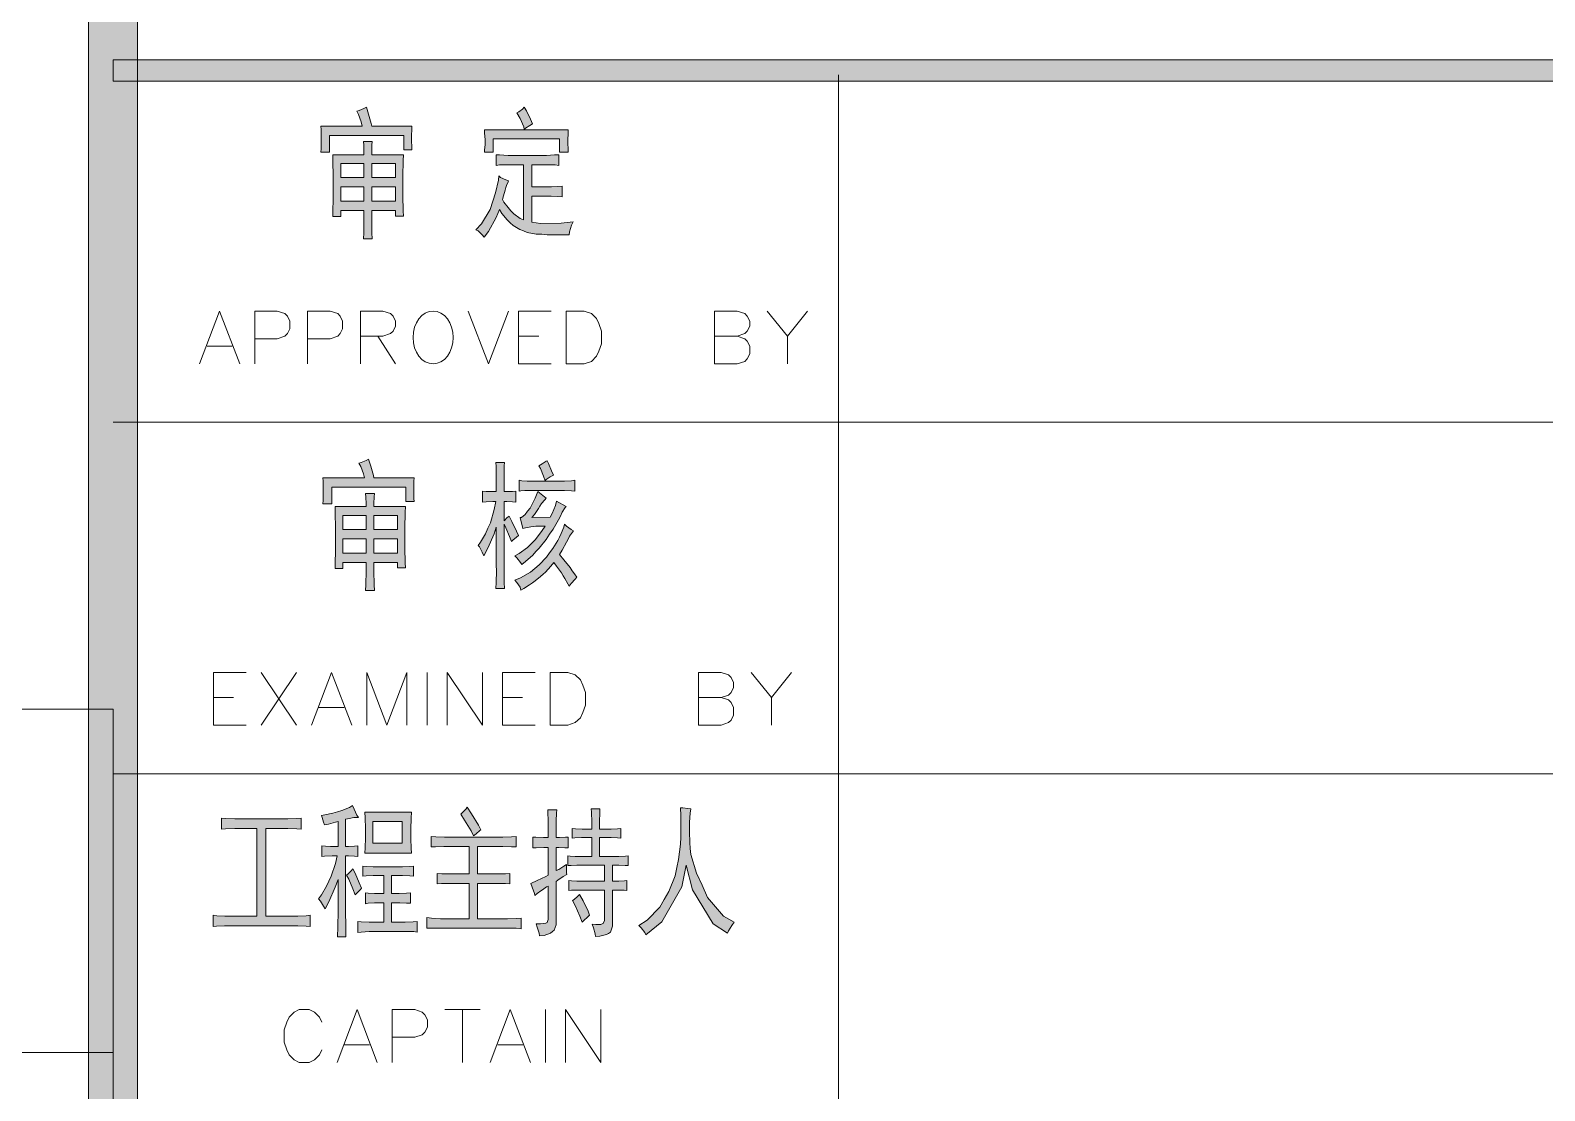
# Model space of a CAD drawing. Header units: millimetres. Extents: x 0 to 829, y 0 to 586.
# Drawn here: x 768.29 to 798.72, y 144.98 to 166.3 of the extents above; entities that cross this region are included whole.
import ezdxf

# ---------------------------------------------------------------- set-up
doc = ezdxf.new("R2010")
doc.units = ezdxf.units.MM

msp = doc.modelspace()

# ---------------------------------------------------------------- hatches: boundary and pattern name
h = msp.add_hatch(color=0)
h.dxf.hatch_style = 2
h.paths.add_polyline_path([(770.449028, 9.860139), (769.464778, 9.860139), (769.464778, 575.772139), (770.449028, 575.772139)])
h = msp.add_hatch(color=0)
h.dxf.hatch_style = 2
h.paths.add_polyline_path([(769.958667, 165.276389), (769.958667, 165.70325), (819.294639, 165.70325), (819.294639, 165.276389)])
h = msp.add_hatch(color=0)
h.dxf.hatch_style = 2
h.paths.add_polyline_path([(775.04925, 164.75075), (775.088056, 164.609639), (775.1445, 164.422667), (775.155083, 164.373278), (775.962944, 164.373278), (775.959417, 164.30625), (775.955889, 164.182778), (775.955889, 164.129861), (775.955889, 164.073417), (775.959417, 163.957), (775.962944, 163.8935), (775.797139, 163.8935), (775.797139, 164.182778), (774.304889, 164.182778), (774.304889, 163.851167), (774.132028, 163.851167), (774.135556, 163.918194), (774.139083, 164.045194), (774.139083, 164.105167), (774.139083, 164.172194), (774.135556, 164.30625), (774.132028, 164.373278), (774.964583, 164.373278), (774.943417, 164.454417), (774.8905, 164.606111), (774.855222, 164.673139), (774.901083, 164.683722), (774.996333, 164.722528)])
h = msp.add_hatch(color=0)
h.dxf.hatch_style = 2
h.paths.add_polyline_path([(778.069028, 164.637861), (778.107833, 164.6555), (778.181917, 164.711944), (778.220722, 164.75075), (778.266583, 164.676667), (778.347722, 164.510861), (778.386528, 164.415611), (778.330083, 164.383861), (778.245417, 164.327417), (778.220722, 164.30625), (778.213667, 164.355639), (778.136056, 164.521444)])
h = msp.add_hatch(color=0)
h.paths.add_polyline_path([(774.996333, 163.794722), (774.996333, 163.851167), (774.992806, 163.985222), (774.989278, 164.062833), (775.165667, 164.062833), (775.158611, 163.98875), (775.155083, 163.854694), (775.155083, 163.794722), (775.790083, 163.794722), (775.783028, 163.678306), (775.7795, 163.360806), (775.7795, 163.16325), (775.7795, 162.969222), (775.783028, 162.669361), (775.790083, 162.563528), (775.631333, 162.563528), (775.631333, 162.672889), (775.155083, 162.672889), (775.155083, 162.507083), (775.158611, 162.224861), (775.165667, 162.108444), (774.989278, 162.108444), (774.992806, 162.224861), (774.996333, 162.507083), (774.996333, 162.672889), (774.530667, 162.672889), (774.530667, 162.552944), (774.371917, 162.552944), (774.375444, 162.634083), (774.3825, 162.930417), (774.3825, 163.138556), (774.3825, 163.350222), (774.375444, 163.678306), (774.371917, 163.794722)])
h.paths.add_polyline_path([(775.631333, 162.863389), (775.631333, 163.152667), (775.155083, 163.152667), (775.155083, 162.863389)])
h.paths.add_polyline_path([(774.996333, 162.863389), (774.996333, 163.152667), (774.530667, 163.152667), (774.530667, 162.863389)])
h.paths.add_polyline_path([(775.631333, 163.339639), (775.631333, 163.618333), (775.155083, 163.618333), (775.155083, 163.339639)])
h.paths.add_polyline_path([(774.996333, 163.339639), (774.996333, 163.618333), (774.530667, 163.618333), (774.530667, 163.339639)])
h = msp.add_hatch(color=0)
h.dxf.hatch_style = 2
h.paths.add_polyline_path([(779.102667, 164.295667), (779.099139, 164.218056), (779.095611, 164.101639), (779.095611, 164.062833), (779.095611, 164.024028), (779.099139, 163.918194), (779.102667, 163.851167), (778.929806, 163.851167), (778.929806, 164.11575), (777.596306, 164.11575), (777.596306, 163.851167), (777.419917, 163.851167), (777.423444, 163.8935), (777.4305, 163.995806), (777.4305, 164.048722), (777.4305, 164.105167), (777.423444, 164.228639), (777.419917, 164.295667)])
h = msp.add_hatch(color=0)
h.dxf.hatch_style = 2
h.paths.add_polyline_path([(778.587611, 163.784139), (778.665222, 163.784139), (778.8275, 163.791194), (778.912167, 163.794722), (778.912167, 163.583056), (778.838083, 163.590111), (778.658167, 163.593639), (778.552333, 163.593639), (778.368889, 163.593639), (778.368889, 163.152667), (778.721667, 163.152667), (778.767528, 163.152667), (778.894528, 163.156194), (778.979194, 163.16325), (778.979194, 162.951583), (778.894528, 162.955111), (778.760472, 162.962167), (778.711083, 162.962167), (778.368889, 162.962167), (778.368889, 162.440056), (778.545278, 162.411833), (778.961556, 162.418889), (779.201444, 162.450639), (779.169694, 162.380083), (779.127361, 162.246028), (779.120306, 162.186056), (778.9545, 162.186056), (778.679333, 162.189583), (778.569972, 162.196639), (778.460611, 162.200167), (778.277167, 162.235444), (778.203083, 162.263667), (778.129, 162.291889), (777.994944, 162.373028), (777.9385, 162.429472), (777.878528, 162.485917), (777.769167, 162.616444), (777.719778, 162.697583), (777.65275, 162.535306), (777.501056, 162.256611), (777.412861, 162.140194), (777.374056, 162.189583), (777.292917, 162.263667), (777.247056, 162.284833), (777.363472, 162.408306), (777.532806, 162.697583), (777.58925, 162.863389), (777.642167, 163.029194), (777.698611, 163.283194), (777.705667, 163.371389), (777.744472, 163.339639), (777.846778, 163.29025), (777.903222, 163.272611), (777.892639, 163.251444), (777.864417, 163.180889), (777.850306, 163.135028), (777.836194, 163.085639), (777.800917, 162.969222), (777.77975, 162.895139), (777.807972, 162.84575), (777.896167, 162.732861), (777.952611, 162.669361), (778.012583, 162.605861), (778.136056, 162.514139), (778.203083, 162.485917), (778.203083, 163.593639), (777.9385, 163.593639), (777.867944, 163.593639), (777.723306, 163.590111), (777.65275, 163.583056), (777.65275, 163.794722), (777.723306, 163.791194), (777.892639, 163.784139), (777.987889, 163.784139)])
h = msp.add_hatch(color=0)
h.dxf.hatch_style = 2
h.paths.add_polyline_path([(775.091583, 157.677556), (775.133917, 157.539972), (775.186833, 157.349472), (775.197417, 157.300083), (776.005278, 157.300083), (776.00175, 157.233056), (775.998222, 157.113111), (775.998222, 157.056667), (775.998222, 157.000222), (776.00175, 156.883806), (776.005278, 156.823833), (775.839472, 156.823833), (775.839472, 157.113111), (774.35075, 157.113111), (774.35075, 156.777972), (774.174361, 156.777972), (774.177889, 156.845), (774.181417, 156.972), (774.181417, 157.0355), (774.181417, 157.102528), (774.177889, 157.233056), (774.174361, 157.300083), (775.006917, 157.300083), (774.98575, 157.38475), (774.932833, 157.532917), (774.897556, 157.599944), (774.943417, 157.610528), (775.042194, 157.649333)])
h = msp.add_hatch(color=0)
h.dxf.hatch_style = 2
h.paths.add_polyline_path([(778.679333, 157.645806), (778.704028, 157.589361), (778.767528, 157.444722), (778.806333, 157.356528), (778.742833, 157.32125), (778.658167, 157.268333), (778.637, 157.243639), (778.608778, 157.338889), (778.545278, 157.490583), (778.513528, 157.5435), (778.577028, 157.582306), (778.658167, 157.635222)])
h = msp.add_hatch(color=0)
h.dxf.hatch_style = 2
h.paths.add_polyline_path([(777.656278, 157.268333), (777.656278, 157.363583), (777.65275, 157.532917), (777.645694, 157.610528), (777.822083, 157.610528), (777.818556, 157.5435), (777.815028, 157.374167), (777.815028, 157.268333), (777.815028, 157.024917), (777.867944, 157.024917), (777.984361, 157.028444), (778.047861, 157.0355), (778.047861, 156.81325), (777.984361, 156.816778), (777.867944, 156.823833), (777.815028, 156.823833), (777.815028, 156.435778), (777.822083, 156.446361), (777.871472, 156.49575), (777.913806, 156.534556), (777.966722, 156.425194), (778.061972, 156.227639), (778.104306, 156.1465), (778.061972, 156.111222), (777.991417, 156.05125), (777.963194, 156.023028), (777.920861, 156.125333), (777.846778, 156.294667), (777.815028, 156.36875), (777.815028, 155.546778), (777.815028, 155.430361), (777.818556, 155.197528), (777.822083, 155.081111), (777.645694, 155.081111), (777.656278, 155.201056), (777.659806, 155.433889), (777.656278, 155.546778), (777.656278, 156.312306), (777.613944, 156.17825), (777.490472, 155.888972), (777.405806, 155.73375), (777.374056, 155.807833), (777.317611, 155.913667), (777.296444, 155.945417), (777.342306, 156.008917), (777.437556, 156.17825), (777.490472, 156.291139), (777.539861, 156.4005), (777.617472, 156.668611), (777.645694, 156.823833), (777.585722, 156.823833), (777.451667, 156.816778), (777.381111, 156.81325), (777.381111, 157.0355), (777.455194, 157.028444), (777.592778, 157.024917), (777.656278, 157.024917)])
h = msp.add_hatch(color=0)
h.dxf.hatch_style = 2
h.paths.add_polyline_path([(778.139583, 156.502806), (778.164278, 156.502806), (778.238361, 156.566306), (778.28775, 156.629806), (778.337139, 156.693306), (778.439444, 156.890861), (778.488833, 157.024917), (778.661694, 156.890861), (778.629944, 156.862639), (778.566444, 156.785028), (778.534694, 156.735639), (778.502944, 156.68625), (778.421806, 156.566306), (778.372417, 156.502806), (778.739306, 156.513389), (778.778111, 156.583944), (778.845139, 156.746222), (778.869833, 156.834417), (779.063861, 156.725056), (779.042694, 156.707417), (778.982722, 156.612167), (778.947444, 156.534556), (778.908639, 156.456944), (778.799278, 156.2735), (778.728722, 156.167667), (778.658167, 156.061833), (778.520583, 155.888972), (778.453556, 155.818417), (778.390056, 155.747861), (778.245417, 155.617333), (778.171333, 155.557361), (778.143111, 155.603222), (778.072556, 155.691417), (778.030222, 155.73375), (778.118417, 155.779611), (778.284222, 155.903083), (778.361833, 155.984222), (778.442972, 156.065361), (778.580556, 156.24175), (778.637, 156.333472), (778.569972, 156.333472), (778.453556, 156.329944), (778.404167, 156.322889), (778.354778, 156.319361), (778.245417, 156.294667), (778.188972, 156.280556)])
h = msp.add_hatch(color=0)
h.dxf.hatch_style = 2
h.paths.add_polyline_path([(778.263056, 157.046083), (778.227778, 157.046083), (778.150167, 157.039028), (778.114889, 157.0355), (778.114889, 157.25775), (778.167806, 157.243639), (778.280694, 157.233056), (778.337139, 157.233056), (778.961556, 157.233056), (779.028583, 157.233056), (779.166167, 157.243639), (779.236722, 157.25775), (779.236722, 157.0355), (779.166167, 157.039028), (779.028583, 157.046083), (778.961556, 157.046083)])
h = msp.add_hatch(color=0)
h.paths.add_polyline_path([(775.042194, 156.725056), (775.042194, 156.777972), (775.035139, 156.912028), (775.031611, 156.989639), (775.208, 156.989639), (775.204472, 156.919083), (775.197417, 156.785028), (775.197417, 156.725056), (775.832417, 156.725056), (775.828889, 156.605111), (775.821833, 156.291139), (775.821833, 156.090056), (775.821833, 155.896028), (775.828889, 155.596167), (775.832417, 155.490333), (775.673667, 155.490333), (775.673667, 155.603222), (775.197417, 155.603222), (775.197417, 155.433889), (775.204472, 155.151667), (775.208, 155.03525), (775.031611, 155.03525), (775.035139, 155.151667), (775.042194, 155.433889), (775.042194, 155.603222), (774.573, 155.603222), (774.573, 155.47975), (774.417778, 155.47975), (774.421306, 155.564417), (774.424833, 155.857222), (774.424833, 156.068889), (774.424833, 156.280556), (774.421306, 156.605111), (774.417778, 156.725056)])
h.paths.add_polyline_path([(775.673667, 155.790194), (775.673667, 156.079472), (775.197417, 156.079472), (775.197417, 155.790194)])
h.paths.add_polyline_path([(775.042194, 155.790194), (775.042194, 156.079472), (774.573, 156.079472), (774.573, 155.790194)])
h.paths.add_polyline_path([(775.673667, 156.266444), (775.673667, 156.545139), (775.197417, 156.545139), (775.197417, 156.266444)])
h.paths.add_polyline_path([(775.042194, 156.266444), (775.042194, 156.545139), (774.573, 156.545139), (774.573, 156.266444)])
h = msp.add_hatch(color=0)
h.dxf.hatch_style = 2
h.paths.add_polyline_path([(779.212028, 156.234694), (779.187333, 156.213528), (779.130889, 156.128861), (779.099139, 156.068889), (779.070917, 156.008917), (778.982722, 155.850167), (778.929806, 155.758444), (779.014472, 155.656139), (779.141472, 155.497389), (779.183806, 155.433889), (779.226139, 155.373917), (779.275528, 155.306889), (779.24025, 155.268083), (779.162639, 155.179889), (779.120306, 155.123444), (779.095611, 155.172833), (779.035639, 155.278667), (779.000361, 155.335111), (778.965083, 155.391556), (778.869833, 155.525611), (778.813389, 155.603222), (778.753417, 155.529139), (778.647583, 155.409194), (778.598194, 155.363333), (778.545278, 155.317472), (778.439444, 155.229278), (778.383, 155.190472), (778.326556, 155.151667), (778.213667, 155.081111), (778.153694, 155.045833), (778.136056, 155.102278), (778.072556, 155.201056), (778.030222, 155.246917), (778.143111, 155.28925), (778.344194, 155.409194), (778.428861, 155.47975), (778.517056, 155.550306), (778.66875, 155.709056), (778.728722, 155.79725), (778.792222, 155.881917), (778.891, 156.040667), (778.926278, 156.111222), (778.961556, 156.185306), (779.014472, 156.312306), (779.028583, 156.36875), (779.070917, 156.329944), (779.162639, 156.262917)])
h = msp.add_hatch(color=0)
h.dxf.hatch_style = 2
h.paths.add_polyline_path([(774.142611, 150.516167), (774.213167, 150.52675), (774.375444, 150.565556), (774.463639, 150.59025), (774.555361, 150.614944), (774.707056, 150.678444), (774.767028, 150.71725), (774.798778, 150.643167), (774.855222, 150.523222), (774.886972, 150.473833), (774.855222, 150.477361), (774.79525, 150.473833), (774.7635, 150.466778), (774.73175, 150.459722), (774.664722, 150.445611), (774.625917, 150.438556), (774.625917, 149.895278), (774.685889, 149.895278), (774.809361, 149.902333), (774.876389, 149.905861), (774.876389, 149.694194), (774.809361, 149.70125), (774.685889, 149.704778), (774.625917, 149.704778), (774.625917, 148.731111), (774.625917, 148.607639), (774.632972, 148.279556), (774.6365, 148.074944), (774.467167, 148.074944), (774.474222, 148.279556), (774.47775, 148.600583), (774.47775, 148.717), (774.47775, 149.228528), (774.417778, 149.073306), (774.290778, 148.7805), (774.220222, 148.639389), (774.188472, 148.695833), (774.124972, 148.794611), (774.086167, 148.840472), (774.142611, 148.918083), (774.248444, 149.094472), (774.294306, 149.196778), (774.340167, 149.295556), (774.424833, 149.549556), (774.460111, 149.704778), (774.357806, 149.704778), (774.202583, 149.70125), (774.153194, 149.694194), (774.153194, 149.905861), (774.22375, 149.902333), (774.326056, 149.895278), (774.361333, 149.895278), (774.47775, 149.895278), (774.47775, 150.396222), (774.424833, 150.378583), (774.28725, 150.343306), (774.202583, 150.329194), (774.188472, 150.378583), (774.16025, 150.473833)])
h = msp.add_hatch(color=0)
h.dxf.hatch_style = 2
h.paths.add_polyline_path([(777.201194, 150.106944), (777.151806, 150.205722), (777.021278, 150.420917), (776.943667, 150.540861), (776.982472, 150.579667), (777.0495, 150.650222), (777.074194, 150.681972), (777.162389, 150.551444), (777.299972, 150.322139), (777.349361, 150.226889), (777.324667, 150.212778), (777.250583, 150.149278)])
h = msp.add_hatch(color=0)
h.dxf.hatch_style = 2
h.paths.add_polyline_path([(779.575389, 149.694194), (779.575389, 150.071667), (779.448389, 150.071667), (779.36725, 150.071667), (779.233194, 150.068139), (779.183806, 150.061083), (779.183806, 150.251583), (779.247306, 150.244528), (779.381361, 150.241), (779.448389, 150.241), (779.575389, 150.241), (779.575389, 150.378583), (779.568333, 150.583194), (779.564806, 150.650222), (779.741194, 150.650222), (779.737667, 150.583194), (779.730611, 150.378583), (779.730611, 150.241), (779.899944, 150.241), (779.963444, 150.241), (780.093972, 150.244528), (780.157472, 150.251583), (780.157472, 150.061083), (780.093972, 150.068139), (779.963444, 150.071667), (779.899944, 150.071667), (779.730611, 150.071667), (779.730611, 149.694194), (780.041056, 149.694194), (780.122194, 149.694194), (780.25625, 149.70125), (780.305639, 149.704778), (780.305639, 149.507222), (780.249194, 149.51075), (780.122194, 149.517806), (780.055167, 149.517806), (779.991667, 149.517806), (779.991667, 149.196778), (780.048111, 149.196778), (780.118667, 149.196778), (780.235083, 149.200306), (780.280944, 149.207361), (780.280944, 149.006278), (780.228028, 149.013333), (780.111611, 149.016861), (780.048111, 149.016861), (779.991667, 149.016861), (779.991667, 148.385389), (779.991667, 148.290139), (779.949333, 148.170194), (779.910528, 148.1455), (779.871722, 148.120806), (779.741194, 148.092583), (779.649472, 148.085528), (779.645944, 148.134917), (779.610667, 148.258389), (779.582444, 148.328944), (779.656528, 148.325417), (779.755306, 148.325417), (779.783528, 148.336), (779.808222, 148.343056), (779.832917, 148.406556), (779.832917, 148.463), (779.832917, 149.016861), (779.339028, 149.016861), (779.282583, 149.016861), (779.169694, 149.013333), (779.116778, 149.006278), (779.116778, 149.207361), (779.166167, 149.200306), (779.279056, 149.196778), (779.339028, 149.196778), (779.832917, 149.196778), (779.832917, 149.517806), (779.314333, 149.517806), (779.275528, 149.517806), (779.162639, 149.51075), (779.092083, 149.507222), (779.092083, 149.704778), (779.145, 149.70125), (779.243778, 149.694194), (779.289639, 149.694194)])
h = msp.add_hatch(color=0)
h.dxf.hatch_style = 2
h.paths.add_polyline_path([(780.524361, 148.307778), (780.686639, 148.413611), (780.940639, 148.674667), (781.032361, 148.829889), (781.124083, 148.985111), (781.251083, 149.302611), (781.286361, 149.468417), (781.321639, 149.630694), (781.360444, 149.937611), (781.363972, 150.078722), (781.3675, 150.219833), (781.363972, 150.516167), (781.356917, 150.671389), (781.402778, 150.667861), (781.505083, 150.657278), (781.565056, 150.650222), (781.550944, 150.562028), (781.540361, 150.378583), (781.540361, 150.283333), (781.540361, 150.188083), (781.547417, 149.972889), (781.554472, 149.849417), (781.565056, 149.729472), (781.681472, 149.359056), (781.794361, 149.112111), (781.903722, 148.865167), (782.22475, 148.49475), (782.439944, 148.374806), (782.387028, 148.307778), (782.323528, 148.194889), (782.305889, 148.152556), (782.013083, 148.339528), (781.596806, 149.023917), (781.473333, 149.517806), (781.388667, 149.080361), (780.9865, 148.378333), (780.665472, 148.117278), (780.640778, 148.163139), (780.570222, 148.258389)])
h = msp.add_hatch(color=0)
h.dxf.hatch_style = 2
h.paths.add_polyline_path([(773.370028, 150.449139), (773.468806, 150.449139), (773.65225, 150.456194), (773.736917, 150.46325), (773.736917, 150.241), (773.65225, 150.244528), (773.468806, 150.251583), (773.370028, 150.251583), (773.027833, 150.251583), (773.027833, 148.49475), (773.571111, 148.49475), (773.666361, 148.49475), (773.839222, 148.501806), (773.920361, 148.508861), (773.920361, 148.286611), (773.839222, 148.290139), (773.669889, 148.297194), (773.578167, 148.297194), (772.287, 148.297194), (772.195278, 148.297194), (772.036528, 148.290139), (771.9695, 148.286611), (771.9695, 148.508861), (772.040056, 148.501806), (772.202333, 148.49475), (772.294056, 148.49475), (772.844389, 148.49475), (772.844389, 150.251583), (772.512778, 150.251583), (772.403417, 150.251583), (772.216444, 150.244528), (772.138833, 150.241), (772.138833, 150.46325), (772.216444, 150.456194), (772.403417, 150.449139), (772.512778, 150.449139)])
h = msp.add_hatch(color=0)
h.paths.add_polyline_path([(775.952361, 150.583194), (775.945306, 150.46325), (775.941778, 150.241), (775.941778, 150.138694), (775.941778, 150.043444), (775.945306, 149.856472), (775.952361, 149.761222), (775.0175, 149.761222), (775.021028, 149.867056), (775.028083, 150.068139), (775.028083, 150.163389), (775.028083, 150.255111), (775.021028, 150.466778), (775.0175, 150.583194)])
h.paths.add_polyline_path([(775.768917, 149.962306), (775.768917, 150.396222), (775.17625, 150.396222), (775.17625, 149.962306)])
h = msp.add_hatch(color=0)
h.dxf.hatch_style = 2
h.paths.add_polyline_path([(778.7005, 150.350361), (778.7005, 150.427972), (778.693444, 150.565556), (778.689917, 150.629056), (778.873361, 150.629056), (778.866306, 150.562028), (778.85925, 150.410333), (778.85925, 150.329194), (778.85925, 150.071667), (778.929806, 150.071667), (779.04975, 150.078722), (779.099139, 150.08225), (779.099139, 149.863528), (779.035639, 149.867056), (778.915694, 149.874111), (778.85925, 149.874111), (778.85925, 149.408444), (778.912167, 149.433139), (779.014472, 149.496639), (779.067389, 149.528389), (779.067389, 149.468417), (779.070917, 149.366111), (779.074444, 149.327306), (779.003889, 149.2885), (778.894528, 149.217944), (778.85925, 149.186194), (778.85925, 148.395972), (778.85925, 148.318361), (778.820444, 148.209), (778.785167, 148.180778), (778.749889, 148.149028), (778.619361, 148.106694), (778.524111, 148.096111), (778.517056, 148.152556), (778.481778, 148.2725), (778.457083, 148.339528), (778.545278, 148.339528), (778.651111, 148.350111), (778.665222, 148.357167), (778.682861, 148.364222), (778.7005, 148.424194), (778.7005, 148.473583), (778.7005, 149.094472), (778.66875, 149.080361), (778.612306, 149.041556), (778.584083, 149.023917), (778.552333, 149.00275), (778.47825, 148.946306), (778.432389, 148.9075), (778.421806, 148.949833), (778.379472, 149.073306), (778.35125, 149.150917), (778.47825, 149.207361), (778.654639, 149.2885), (778.7005, 149.316722), (778.7005, 149.874111), (778.615833, 149.874111), (778.460611, 149.867056), (778.390056, 149.863528), (778.390056, 150.08225), (778.453556, 150.078722), (778.608778, 150.071667), (778.7005, 150.071667)])
h = msp.add_hatch(color=0)
h.dxf.hatch_style = 2
h.paths.add_polyline_path([(777.723306, 150.08225), (777.790333, 150.08225), (777.959667, 150.089306), (778.058444, 150.096361), (778.058444, 149.884694), (777.959667, 149.888222), (777.790333, 149.895278), (777.723306, 149.895278), (777.282333, 149.895278), (777.282333, 149.341417), (777.617472, 149.341417), (777.6845, 149.341417), (777.84325, 149.344944), (777.931444, 149.352), (777.931444, 149.140333), (777.84325, 149.147389), (777.6845, 149.150917), (777.617472, 149.150917), (777.282333, 149.150917), (777.282333, 148.441833), (777.807972, 148.441833), (777.882056, 148.441833), (778.058444, 148.445361), (778.157222, 148.452417), (778.157222, 148.24075), (778.058444, 148.247806), (777.882056, 148.251333), (777.807972, 148.251333), (776.259278, 148.251333), (776.259278, 148.463), (776.358056, 148.452417), (776.537972, 148.441833), (776.619111, 148.441833), (777.109472, 148.441833), (777.109472, 149.150917), (776.784917, 149.150917), (776.717889, 149.150917), (776.559139, 149.147389), (776.467417, 149.140333), (776.467417, 149.352), (776.566194, 149.344944), (776.724944, 149.341417), (776.784917, 149.341417), (777.109472, 149.341417), (777.109472, 149.895278), (776.693194, 149.895278), (776.605, 149.895278), (776.435667, 149.888222), (776.351, 149.884694), (776.351, 150.096361), (776.442722, 150.089306), (776.619111, 150.08225), (776.70025, 150.08225)])
h = msp.add_hatch(color=0)
h.dxf.hatch_style = 2
h.paths.add_polyline_path([(774.777611, 149.440194), (774.819944, 149.355528), (774.904611, 149.1615), (774.950472, 149.052139), (774.925778, 149.027444), (774.85875, 148.963944), (774.819944, 148.918083), (774.777611, 149.041556), (774.692944, 149.239111), (774.650611, 149.316722), (774.678833, 149.344944), (774.738806, 149.404917)])
h = msp.add_hatch(color=0)
h.dxf.hatch_style = 2
h.paths.add_polyline_path([(775.708944, 149.486056), (775.775972, 149.486056), (775.917083, 149.489583), (775.991167, 149.496639), (775.991167, 149.295556), (775.917083, 149.302611), (775.775972, 149.306139), (775.708944, 149.306139), (775.550194, 149.306139), (775.550194, 148.949833), (775.641917, 148.949833), (775.705417, 148.949833), (775.850056, 148.956889), (775.934722, 148.963944), (775.934722, 148.752278), (775.850056, 148.755806), (775.719528, 148.762861), (775.666611, 148.762861), (775.550194, 148.762861), (775.550194, 148.374806), (775.751278, 148.374806), (775.825361, 148.374806), (775.984111, 148.378333), (776.068778, 148.385389), (776.068778, 148.173722), (776.00175, 148.180778), (775.843, 148.184306), (775.751278, 148.184306), (775.193889, 148.184306), (775.102167, 148.184306), (774.943417, 148.173722), (774.876389, 148.163139), (774.876389, 148.385389), (774.943417, 148.378333), (775.102167, 148.374806), (775.193889, 148.374806), (775.394972, 148.374806), (775.394972, 148.762861), (775.275028, 148.762861), (775.211528, 148.762861), (775.084528, 148.752278), (775.028083, 148.741694), (775.028083, 148.963944), (775.084528, 148.956889), (775.211528, 148.949833), (775.275028, 148.949833), (775.394972, 148.949833), (775.394972, 149.306139), (775.260917, 149.306139), (775.183306, 149.306139), (775.042194, 149.302611), (774.975167, 149.295556), (774.975167, 149.496639), (775.042194, 149.489583), (775.183306, 149.486056), (775.260917, 149.486056)])
h = msp.add_hatch(color=0)
h.dxf.hatch_style = 2
h.paths.add_polyline_path([(779.331972, 148.928667), (779.402528, 148.801667), (779.501306, 148.59), (779.533056, 148.508861), (779.490722, 148.470056), (779.416639, 148.403028), (779.381361, 148.374806), (779.339028, 148.491222), (779.243778, 148.706417), (779.190861, 148.808722), (779.219083, 148.829889), (779.289639, 148.889861)])

# ---------------------------------------------------------------- linework, layer by layer
at = {"color": 0, "lineweight": 0}
for points in [[(770.449028, 9.860139), (769.464778, 9.860139), (769.464778, 575.772139), (770.449028, 575.772139)], [(769.958667, 165.276389), (769.958667, 165.70325), (819.294639, 165.70325), (819.294639, 165.276389)], [(775.04925, 164.75075), (775.088056, 164.609639), (775.1445, 164.422667), (775.155083, 164.373278), (775.962944, 164.373278), (775.959417, 164.30625), (775.955889, 164.182778), (775.955889, 164.129861), (775.955889, 164.073417), (775.959417, 163.957), (775.962944, 163.8935), (775.797139, 163.8935), (775.797139, 164.182778), (774.304889, 164.182778), (774.304889, 163.851167), (774.132028, 163.851167), (774.135556, 163.918194), (774.139083, 164.045194), (774.139083, 164.105167), (774.139083, 164.172194), (774.135556, 164.30625), (774.132028, 164.373278), (774.964583, 164.373278), (774.943417, 164.454417), (774.8905, 164.606111), (774.855222, 164.673139), (774.901083, 164.683722), (774.996333, 164.722528)], [(778.069028, 164.637861), (778.107833, 164.6555), (778.181917, 164.711944), (778.220722, 164.75075), (778.266583, 164.676667), (778.347722, 164.510861), (778.386528, 164.415611), (778.330083, 164.383861), (778.245417, 164.327417), (778.220722, 164.30625), (778.213667, 164.355639), (778.136056, 164.521444)], [(774.996333, 163.794722), (774.996333, 163.851167), (774.992806, 163.985222), (774.989278, 164.062833), (775.165667, 164.062833), (775.158611, 163.98875), (775.155083, 163.854694), (775.155083, 163.794722), (775.790083, 163.794722), (775.783028, 163.678306), (775.7795, 163.360806), (775.7795, 163.16325), (775.7795, 162.969222), (775.783028, 162.669361), (775.790083, 162.563528), (775.631333, 162.563528), (775.631333, 162.672889), (775.155083, 162.672889), (775.155083, 162.507083), (775.158611, 162.224861), (775.165667, 162.108444), (774.989278, 162.108444), (774.992806, 162.224861), (774.996333, 162.507083), (774.996333, 162.672889), (774.530667, 162.672889), (774.530667, 162.552944), (774.371917, 162.552944), (774.375444, 162.634083), (774.3825, 162.930417), (774.3825, 163.138556), (774.3825, 163.350222), (774.375444, 163.678306), (774.371917, 163.794722)], [(779.102667, 164.295667), (779.099139, 164.218056), (779.095611, 164.101639), (779.095611, 164.062833), (779.095611, 164.024028), (779.099139, 163.918194), (779.102667, 163.851167), (778.929806, 163.851167), (778.929806, 164.11575), (777.596306, 164.11575), (777.596306, 163.851167), (777.419917, 163.851167), (777.423444, 163.8935), (777.4305, 163.995806), (777.4305, 164.048722), (777.4305, 164.105167), (777.423444, 164.228639), (777.419917, 164.295667)], [(778.587611, 163.784139), (778.665222, 163.784139), (778.8275, 163.791194), (778.912167, 163.794722), (778.912167, 163.583056), (778.838083, 163.590111), (778.658167, 163.593639), (778.552333, 163.593639), (778.368889, 163.593639), (778.368889, 163.152667), (778.721667, 163.152667), (778.767528, 163.152667), (778.894528, 163.156194), (778.979194, 163.16325), (778.979194, 162.951583), (778.894528, 162.955111), (778.760472, 162.962167), (778.711083, 162.962167), (778.368889, 162.962167), (778.368889, 162.440056), (778.545278, 162.411833), (778.961556, 162.418889), (779.201444, 162.450639), (779.169694, 162.380083), (779.127361, 162.246028), (779.120306, 162.186056), (778.9545, 162.186056), (778.679333, 162.189583), (778.569972, 162.196639), (778.460611, 162.200167), (778.277167, 162.235444), (778.203083, 162.263667), (778.129, 162.291889), (777.994944, 162.373028), (777.9385, 162.429472), (777.878528, 162.485917), (777.769167, 162.616444), (777.719778, 162.697583), (777.65275, 162.535306), (777.501056, 162.256611), (777.412861, 162.140194), (777.374056, 162.189583), (777.292917, 162.263667), (777.247056, 162.284833), (777.363472, 162.408306), (777.532806, 162.697583), (777.58925, 162.863389), (777.642167, 163.029194), (777.698611, 163.283194), (777.705667, 163.371389), (777.744472, 163.339639), (777.846778, 163.29025), (777.903222, 163.272611), (777.892639, 163.251444), (777.864417, 163.180889), (777.850306, 163.135028), (777.836194, 163.085639), (777.800917, 162.969222), (777.77975, 162.895139), (777.807972, 162.84575), (777.896167, 162.732861), (777.952611, 162.669361), (778.012583, 162.605861), (778.136056, 162.514139), (778.203083, 162.485917), (778.203083, 163.593639), (777.9385, 163.593639), (777.867944, 163.593639), (777.723306, 163.590111), (777.65275, 163.583056), (777.65275, 163.794722), (777.723306, 163.791194), (777.892639, 163.784139), (777.987889, 163.784139)], [(774.996333, 163.339639), (774.996333, 163.618333), (774.530667, 163.618333), (774.530667, 163.339639)], [(775.631333, 163.339639), (775.631333, 163.618333), (775.155083, 163.618333), (775.155083, 163.339639)], [(774.996333, 162.863389), (774.996333, 163.152667), (774.530667, 163.152667), (774.530667, 162.863389)], [(775.631333, 162.863389), (775.631333, 163.152667), (775.155083, 163.152667), (775.155083, 162.863389)], [(779.063861, 159.593139), (779.063861, 160.655), (779.420167, 160.655), (779.568333, 160.602083), (779.670639, 160.503306), (779.720028, 160.401), (779.772944, 160.249306), (779.772944, 159.998833), (779.720028, 159.847139), (779.670639, 159.744833), (779.568333, 159.642528), (779.420167, 159.593139)], [(775.091583, 157.677556), (775.133917, 157.539972), (775.186833, 157.349472), (775.197417, 157.300083), (776.005278, 157.300083), (776.00175, 157.233056), (775.998222, 157.113111), (775.998222, 157.056667), (775.998222, 157.000222), (776.00175, 156.883806), (776.005278, 156.823833), (775.839472, 156.823833), (775.839472, 157.113111), (774.35075, 157.113111), (774.35075, 156.777972), (774.174361, 156.777972), (774.177889, 156.845), (774.181417, 156.972), (774.181417, 157.0355), (774.181417, 157.102528), (774.177889, 157.233056), (774.174361, 157.300083), (775.006917, 157.300083), (774.98575, 157.38475), (774.932833, 157.532917), (774.897556, 157.599944), (774.943417, 157.610528), (775.042194, 157.649333)], [(778.679333, 157.645806), (778.704028, 157.589361), (778.767528, 157.444722), (778.806333, 157.356528), (778.742833, 157.32125), (778.658167, 157.268333), (778.637, 157.243639), (778.608778, 157.338889), (778.545278, 157.490583), (778.513528, 157.5435), (778.577028, 157.582306), (778.658167, 157.635222)], [(777.656278, 157.268333), (777.656278, 157.363583), (777.65275, 157.532917), (777.645694, 157.610528), (777.822083, 157.610528), (777.818556, 157.5435), (777.815028, 157.374167), (777.815028, 157.268333), (777.815028, 157.024917), (777.867944, 157.024917), (777.984361, 157.028444), (778.047861, 157.0355), (778.047861, 156.81325), (777.984361, 156.816778), (777.867944, 156.823833), (777.815028, 156.823833), (777.815028, 156.435778), (777.822083, 156.446361), (777.871472, 156.49575), (777.913806, 156.534556), (777.966722, 156.425194), (778.061972, 156.227639), (778.104306, 156.1465), (778.061972, 156.111222), (777.991417, 156.05125), (777.963194, 156.023028), (777.920861, 156.125333), (777.846778, 156.294667), (777.815028, 156.36875), (777.815028, 155.546778), (777.815028, 155.430361), (777.818556, 155.197528), (777.822083, 155.081111), (777.645694, 155.081111), (777.656278, 155.201056), (777.659806, 155.433889), (777.656278, 155.546778), (777.656278, 156.312306), (777.613944, 156.17825), (777.490472, 155.888972), (777.405806, 155.73375), (777.374056, 155.807833), (777.317611, 155.913667), (777.296444, 155.945417), (777.342306, 156.008917), (777.437556, 156.17825), (777.490472, 156.291139), (777.539861, 156.4005), (777.617472, 156.668611), (777.645694, 156.823833), (777.585722, 156.823833), (777.451667, 156.816778), (777.381111, 156.81325), (777.381111, 157.0355), (777.455194, 157.028444), (777.592778, 157.024917), (777.656278, 157.024917)], [(778.139583, 156.502806), (778.164278, 156.502806), (778.238361, 156.566306), (778.28775, 156.629806), (778.337139, 156.693306), (778.439444, 156.890861), (778.488833, 157.024917), (778.661694, 156.890861), (778.629944, 156.862639), (778.566444, 156.785028), (778.534694, 156.735639), (778.502944, 156.68625), (778.421806, 156.566306), (778.372417, 156.502806), (778.739306, 156.513389), (778.778111, 156.583944), (778.845139, 156.746222), (778.869833, 156.834417), (779.063861, 156.725056), (779.042694, 156.707417), (778.982722, 156.612167), (778.947444, 156.534556), (778.908639, 156.456944), (778.799278, 156.2735), (778.728722, 156.167667), (778.658167, 156.061833), (778.520583, 155.888972), (778.453556, 155.818417), (778.390056, 155.747861), (778.245417, 155.617333), (778.171333, 155.557361), (778.143111, 155.603222), (778.072556, 155.691417), (778.030222, 155.73375), (778.118417, 155.779611), (778.284222, 155.903083), (778.361833, 155.984222), (778.442972, 156.065361), (778.580556, 156.24175), (778.637, 156.333472), (778.569972, 156.333472), (778.453556, 156.329944), (778.404167, 156.322889), (778.354778, 156.319361), (778.245417, 156.294667), (778.188972, 156.280556)], [(778.263056, 157.046083), (778.227778, 157.046083), (778.150167, 157.039028), (778.114889, 157.0355), (778.114889, 157.25775), (778.167806, 157.243639), (778.280694, 157.233056), (778.337139, 157.233056), (778.961556, 157.233056), (779.028583, 157.233056), (779.166167, 157.243639), (779.236722, 157.25775), (779.236722, 157.0355), (779.166167, 157.039028), (779.028583, 157.046083), (778.961556, 157.046083)], [(775.042194, 156.725056), (775.042194, 156.777972), (775.035139, 156.912028), (775.031611, 156.989639), (775.208, 156.989639), (775.204472, 156.919083), (775.197417, 156.785028), (775.197417, 156.725056), (775.832417, 156.725056), (775.828889, 156.605111), (775.821833, 156.291139), (775.821833, 156.090056), (775.821833, 155.896028), (775.828889, 155.596167), (775.832417, 155.490333), (775.673667, 155.490333), (775.673667, 155.603222), (775.197417, 155.603222), (775.197417, 155.433889), (775.204472, 155.151667), (775.208, 155.03525), (775.031611, 155.03525), (775.035139, 155.151667), (775.042194, 155.433889), (775.042194, 155.603222), (774.573, 155.603222), (774.573, 155.47975), (774.417778, 155.47975), (774.421306, 155.564417), (774.424833, 155.857222), (774.424833, 156.068889), (774.424833, 156.280556), (774.421306, 156.605111), (774.417778, 156.725056)], [(775.042194, 156.266444), (775.042194, 156.545139), (774.573, 156.545139), (774.573, 156.266444)], [(775.673667, 156.266444), (775.673667, 156.545139), (775.197417, 156.545139), (775.197417, 156.266444)], [(779.212028, 156.234694), (779.187333, 156.213528), (779.130889, 156.128861), (779.099139, 156.068889), (779.070917, 156.008917), (778.982722, 155.850167), (778.929806, 155.758444), (779.014472, 155.656139), (779.141472, 155.497389), (779.183806, 155.433889), (779.226139, 155.373917), (779.275528, 155.306889), (779.24025, 155.268083), (779.162639, 155.179889), (779.120306, 155.123444), (779.095611, 155.172833), (779.035639, 155.278667), (779.000361, 155.335111), (778.965083, 155.391556), (778.869833, 155.525611), (778.813389, 155.603222), (778.753417, 155.529139), (778.647583, 155.409194), (778.598194, 155.363333), (778.545278, 155.317472), (778.439444, 155.229278), (778.383, 155.190472), (778.326556, 155.151667), (778.213667, 155.081111), (778.153694, 155.045833), (778.136056, 155.102278), (778.072556, 155.201056), (778.030222, 155.246917), (778.143111, 155.28925), (778.344194, 155.409194), (778.428861, 155.47975), (778.517056, 155.550306), (778.66875, 155.709056), (778.728722, 155.79725), (778.792222, 155.881917), (778.891, 156.040667), (778.926278, 156.111222), (778.961556, 156.185306), (779.014472, 156.312306), (779.028583, 156.36875), (779.070917, 156.329944), (779.162639, 156.262917)], [(775.042194, 155.790194), (775.042194, 156.079472), (774.573, 156.079472), (774.573, 155.790194)], [(775.673667, 155.790194), (775.673667, 156.079472), (775.197417, 156.079472), (775.197417, 155.790194)], [(778.739306, 152.329444), (778.739306, 153.391306), (779.092083, 153.391306), (779.243778, 153.341917), (779.346083, 153.239611), (779.395472, 153.137306), (779.448389, 152.985611), (779.448389, 152.735139), (779.395472, 152.583444), (779.346083, 152.481139), (779.243778, 152.382361), (779.092083, 152.329444)], [(774.142611, 150.516167), (774.213167, 150.52675), (774.375444, 150.565556), (774.463639, 150.59025), (774.555361, 150.614944), (774.707056, 150.678444), (774.767028, 150.71725), (774.798778, 150.643167), (774.855222, 150.523222), (774.886972, 150.473833), (774.855222, 150.477361), (774.79525, 150.473833), (774.7635, 150.466778), (774.73175, 150.459722), (774.664722, 150.445611), (774.625917, 150.438556), (774.625917, 149.895278), (774.685889, 149.895278), (774.809361, 149.902333), (774.876389, 149.905861), (774.876389, 149.694194), (774.809361, 149.70125), (774.685889, 149.704778), (774.625917, 149.704778), (774.625917, 148.731111), (774.625917, 148.607639), (774.632972, 148.279556), (774.6365, 148.074944), (774.467167, 148.074944), (774.474222, 148.279556), (774.47775, 148.600583), (774.47775, 148.717), (774.47775, 149.228528), (774.417778, 149.073306), (774.290778, 148.7805), (774.220222, 148.639389), (774.188472, 148.695833), (774.124972, 148.794611), (774.086167, 148.840472), (774.142611, 148.918083), (774.248444, 149.094472), (774.294306, 149.196778), (774.340167, 149.295556), (774.424833, 149.549556), (774.460111, 149.704778), (774.357806, 149.704778), (774.202583, 149.70125), (774.153194, 149.694194), (774.153194, 149.905861), (774.22375, 149.902333), (774.326056, 149.895278), (774.361333, 149.895278), (774.47775, 149.895278), (774.47775, 150.396222), (774.424833, 150.378583), (774.28725, 150.343306), (774.202583, 150.329194), (774.188472, 150.378583), (774.16025, 150.473833)], [(777.201194, 150.106944), (777.151806, 150.205722), (777.021278, 150.420917), (776.943667, 150.540861), (776.982472, 150.579667), (777.0495, 150.650222), (777.074194, 150.681972), (777.162389, 150.551444), (777.299972, 150.322139), (777.349361, 150.226889), (777.324667, 150.212778), (777.250583, 150.149278)], [(779.575389, 149.694194), (779.575389, 150.071667), (779.448389, 150.071667), (779.36725, 150.071667), (779.233194, 150.068139), (779.183806, 150.061083), (779.183806, 150.251583), (779.247306, 150.244528), (779.381361, 150.241), (779.448389, 150.241), (779.575389, 150.241), (779.575389, 150.378583), (779.568333, 150.583194), (779.564806, 150.650222), (779.741194, 150.650222), (779.737667, 150.583194), (779.730611, 150.378583), (779.730611, 150.241), (779.899944, 150.241), (779.963444, 150.241), (780.093972, 150.244528), (780.157472, 150.251583), (780.157472, 150.061083), (780.093972, 150.068139), (779.963444, 150.071667), (779.899944, 150.071667), (779.730611, 150.071667), (779.730611, 149.694194), (780.041056, 149.694194), (780.122194, 149.694194), (780.25625, 149.70125), (780.305639, 149.704778), (780.305639, 149.507222), (780.249194, 149.51075), (780.122194, 149.517806), (780.055167, 149.517806), (779.991667, 149.517806), (779.991667, 149.196778), (780.048111, 149.196778), (780.118667, 149.196778), (780.235083, 149.200306), (780.280944, 149.207361), (780.280944, 149.006278), (780.228028, 149.013333), (780.111611, 149.016861), (780.048111, 149.016861), (779.991667, 149.016861), (779.991667, 148.385389), (779.991667, 148.290139), (779.949333, 148.170194), (779.910528, 148.1455), (779.871722, 148.120806), (779.741194, 148.092583), (779.649472, 148.085528), (779.645944, 148.134917), (779.610667, 148.258389), (779.582444, 148.328944), (779.656528, 148.325417), (779.755306, 148.325417), (779.783528, 148.336), (779.808222, 148.343056), (779.832917, 148.406556), (779.832917, 148.463), (779.832917, 149.016861), (779.339028, 149.016861), (779.282583, 149.016861), (779.169694, 149.013333), (779.116778, 149.006278), (779.116778, 149.207361), (779.166167, 149.200306), (779.279056, 149.196778), (779.339028, 149.196778), (779.832917, 149.196778), (779.832917, 149.517806), (779.314333, 149.517806), (779.275528, 149.517806), (779.162639, 149.51075), (779.092083, 149.507222), (779.092083, 149.704778), (779.145, 149.70125), (779.243778, 149.694194), (779.289639, 149.694194)], [(780.524361, 148.307778), (780.686639, 148.413611), (780.940639, 148.674667), (781.032361, 148.829889), (781.124083, 148.985111), (781.251083, 149.302611), (781.286361, 149.468417), (781.321639, 149.630694), (781.360444, 149.937611), (781.363972, 150.078722), (781.3675, 150.219833), (781.363972, 150.516167), (781.356917, 150.671389), (781.402778, 150.667861), (781.505083, 150.657278), (781.565056, 150.650222), (781.550944, 150.562028), (781.540361, 150.378583), (781.540361, 150.283333), (781.540361, 150.188083), (781.547417, 149.972889), (781.554472, 149.849417), (781.565056, 149.729472), (781.681472, 149.359056), (781.794361, 149.112111), (781.903722, 148.865167), (782.22475, 148.49475), (782.439944, 148.374806), (782.387028, 148.307778), (782.323528, 148.194889), (782.305889, 148.152556), (782.013083, 148.339528), (781.596806, 149.023917), (781.473333, 149.517806), (781.388667, 149.080361), (780.9865, 148.378333), (780.665472, 148.117278), (780.640778, 148.163139), (780.570222, 148.258389)], [(773.370028, 150.449139), (773.468806, 150.449139), (773.65225, 150.456194), (773.736917, 150.46325), (773.736917, 150.241), (773.65225, 150.244528), (773.468806, 150.251583), (773.370028, 150.251583), (773.027833, 150.251583), (773.027833, 148.49475), (773.571111, 148.49475), (773.666361, 148.49475), (773.839222, 148.501806), (773.920361, 148.508861), (773.920361, 148.286611), (773.839222, 148.290139), (773.669889, 148.297194), (773.578167, 148.297194), (772.287, 148.297194), (772.195278, 148.297194), (772.036528, 148.290139), (771.9695, 148.286611), (771.9695, 148.508861), (772.040056, 148.501806), (772.202333, 148.49475), (772.294056, 148.49475), (772.844389, 148.49475), (772.844389, 150.251583), (772.512778, 150.251583), (772.403417, 150.251583), (772.216444, 150.244528), (772.138833, 150.241), (772.138833, 150.46325), (772.216444, 150.456194), (772.403417, 150.449139), (772.512778, 150.449139)], [(775.952361, 150.583194), (775.945306, 150.46325), (775.941778, 150.241), (775.941778, 150.138694), (775.941778, 150.043444), (775.945306, 149.856472), (775.952361, 149.761222), (775.0175, 149.761222), (775.021028, 149.867056), (775.028083, 150.068139), (775.028083, 150.163389), (775.028083, 150.255111), (775.021028, 150.466778), (775.0175, 150.583194)], [(775.768917, 149.962306), (775.768917, 150.396222), (775.17625, 150.396222), (775.17625, 149.962306)], [(778.7005, 150.350361), (778.7005, 150.427972), (778.693444, 150.565556), (778.689917, 150.629056), (778.873361, 150.629056), (778.866306, 150.562028), (778.85925, 150.410333), (778.85925, 150.329194), (778.85925, 150.071667), (778.929806, 150.071667), (779.04975, 150.078722), (779.099139, 150.08225), (779.099139, 149.863528), (779.035639, 149.867056), (778.915694, 149.874111), (778.85925, 149.874111), (778.85925, 149.408444), (778.912167, 149.433139), (779.014472, 149.496639), (779.067389, 149.528389), (779.067389, 149.468417), (779.070917, 149.366111), (779.074444, 149.327306), (779.003889, 149.2885), (778.894528, 149.217944), (778.85925, 149.186194), (778.85925, 148.395972), (778.85925, 148.318361), (778.820444, 148.209), (778.785167, 148.180778), (778.749889, 148.149028), (778.619361, 148.106694), (778.524111, 148.096111), (778.517056, 148.152556), (778.481778, 148.2725), (778.457083, 148.339528), (778.545278, 148.339528), (778.651111, 148.350111), (778.665222, 148.357167), (778.682861, 148.364222), (778.7005, 148.424194), (778.7005, 148.473583), (778.7005, 149.094472), (778.66875, 149.080361), (778.612306, 149.041556), (778.584083, 149.023917), (778.552333, 149.00275), (778.47825, 148.946306), (778.432389, 148.9075), (778.421806, 148.949833), (778.379472, 149.073306), (778.35125, 149.150917), (778.47825, 149.207361), (778.654639, 149.2885), (778.7005, 149.316722), (778.7005, 149.874111), (778.615833, 149.874111), (778.460611, 149.867056), (778.390056, 149.863528), (778.390056, 150.08225), (778.453556, 150.078722), (778.608778, 150.071667), (778.7005, 150.071667)], [(777.723306, 150.08225), (777.790333, 150.08225), (777.959667, 150.089306), (778.058444, 150.096361), (778.058444, 149.884694), (777.959667, 149.888222), (777.790333, 149.895278), (777.723306, 149.895278), (777.282333, 149.895278), (777.282333, 149.341417), (777.617472, 149.341417), (777.6845, 149.341417), (777.84325, 149.344944), (777.931444, 149.352), (777.931444, 149.140333), (777.84325, 149.147389), (777.6845, 149.150917), (777.617472, 149.150917), (777.282333, 149.150917), (777.282333, 148.441833), (777.807972, 148.441833), (777.882056, 148.441833), (778.058444, 148.445361), (778.157222, 148.452417), (778.157222, 148.24075), (778.058444, 148.247806), (777.882056, 148.251333), (777.807972, 148.251333), (776.259278, 148.251333), (776.259278, 148.463), (776.358056, 148.452417), (776.537972, 148.441833), (776.619111, 148.441833), (777.109472, 148.441833), (777.109472, 149.150917), (776.784917, 149.150917), (776.717889, 149.150917), (776.559139, 149.147389), (776.467417, 149.140333), (776.467417, 149.352), (776.566194, 149.344944), (776.724944, 149.341417), (776.784917, 149.341417), (777.109472, 149.341417), (777.109472, 149.895278), (776.693194, 149.895278), (776.605, 149.895278), (776.435667, 149.888222), (776.351, 149.884694), (776.351, 150.096361), (776.442722, 150.089306), (776.619111, 150.08225), (776.70025, 150.08225)], [(774.777611, 149.440194), (774.819944, 149.355528), (774.904611, 149.1615), (774.950472, 149.052139), (774.925778, 149.027444), (774.85875, 148.963944), (774.819944, 148.918083), (774.777611, 149.041556), (774.692944, 149.239111), (774.650611, 149.316722), (774.678833, 149.344944), (774.738806, 149.404917)], [(775.708944, 149.486056), (775.775972, 149.486056), (775.917083, 149.489583), (775.991167, 149.496639), (775.991167, 149.295556), (775.917083, 149.302611), (775.775972, 149.306139), (775.708944, 149.306139), (775.550194, 149.306139), (775.550194, 148.949833), (775.641917, 148.949833), (775.705417, 148.949833), (775.850056, 148.956889), (775.934722, 148.963944), (775.934722, 148.752278), (775.850056, 148.755806), (775.719528, 148.762861), (775.666611, 148.762861), (775.550194, 148.762861), (775.550194, 148.374806), (775.751278, 148.374806), (775.825361, 148.374806), (775.984111, 148.378333), (776.068778, 148.385389), (776.068778, 148.173722), (776.00175, 148.180778), (775.843, 148.184306), (775.751278, 148.184306), (775.193889, 148.184306), (775.102167, 148.184306), (774.943417, 148.173722), (774.876389, 148.163139), (774.876389, 148.385389), (774.943417, 148.378333), (775.102167, 148.374806), (775.193889, 148.374806), (775.394972, 148.374806), (775.394972, 148.762861), (775.275028, 148.762861), (775.211528, 148.762861), (775.084528, 148.752278), (775.028083, 148.741694), (775.028083, 148.963944), (775.084528, 148.956889), (775.211528, 148.949833), (775.275028, 148.949833), (775.394972, 148.949833), (775.394972, 149.306139), (775.260917, 149.306139), (775.183306, 149.306139), (775.042194, 149.302611), (774.975167, 149.295556), (774.975167, 149.496639), (775.042194, 149.489583), (775.183306, 149.486056), (775.260917, 149.486056)], [(779.331972, 148.928667), (779.402528, 148.801667), (779.501306, 148.59), (779.533056, 148.508861), (779.490722, 148.470056), (779.416639, 148.403028), (779.381361, 148.374806), (779.339028, 148.491222), (779.243778, 148.706417), (779.190861, 148.808722), (779.219083, 148.829889), (779.289639, 148.889861)]]:
    msp.add_lwpolyline(points, close=True, dxfattribs=at)
for points in [[(784.535444, 108.846056), (784.535444, 165.399861)], [(771.694333, 159.593139), (772.0965, 160.655), (772.502194, 159.593139)], [(772.805583, 159.593139), (772.805583, 160.655), (773.257139, 160.655), (773.408833, 160.602083), (773.46175, 160.552694), (773.511139, 160.450389), (773.511139, 160.298694), (773.46175, 160.199917), (773.408833, 160.150528), (773.257139, 160.097611), (772.805583, 160.097611)], [(773.863917, 159.593139), (773.863917, 160.655), (774.319, 160.655), (774.470694, 160.602083), (774.520083, 160.552694), (774.569472, 160.450389), (774.569472, 160.298694), (774.520083, 160.199917), (774.470694, 160.150528), (774.319, 160.097611), (773.863917, 160.097611)], [(774.925778, 159.593139), (774.925778, 160.655), (775.377333, 160.655), (775.529028, 160.602083), (775.581944, 160.552694), (775.631333, 160.450389), (775.631333, 160.351611), (775.581944, 160.249306), (775.529028, 160.199917), (775.377333, 160.150528), (774.925778, 160.150528)], [(777.095361, 160.655), (777.501056, 159.593139), (777.903222, 160.655)], [(778.104306, 159.593139), (778.104306, 160.655), (778.760472, 160.655)], [(782.044833, 159.593139), (782.044833, 160.655), (782.499917, 160.655), (782.651611, 160.602083), (782.701, 160.552694), (782.750389, 160.450389), (782.750389, 160.351611), (782.701, 160.249306), (782.651611, 160.199917), (782.499917, 160.150528)], [(783.103167, 160.655), (783.508861, 160.150528), (783.911028, 160.655)], [(775.278556, 160.150528), (775.631333, 159.593139)], [(778.104306, 160.150528), (778.51, 160.150528)], [(782.044833, 160.150528), (782.499917, 160.150528), (782.651611, 160.097611), (782.701, 160.048222), (782.750389, 159.945917), (782.750389, 159.794222), (782.701, 159.695444), (782.651611, 159.642528), (782.499917, 159.593139), (782.044833, 159.593139)], [(783.508861, 160.150528), (783.508861, 159.593139)], [(771.846028, 159.945917), (772.3505, 159.945917)], [(778.104306, 159.593139), (778.760472, 159.593139)], [(769.958667, 158.421917), (819.294639, 158.421917)], [(771.973028, 152.329444), (771.973028, 153.391306), (772.629194, 153.391306)], [(772.932583, 152.329444), (773.641667, 153.391306)], [(772.932583, 153.391306), (773.641667, 152.329444)], [(773.945056, 152.329444), (774.347222, 153.391306), (774.752917, 152.329444)], [(775.052778, 152.329444), (775.052778, 153.391306), (775.458472, 152.329444), (775.860639, 153.391306), (775.860639, 152.329444)], [(776.266333, 152.329444), (776.266333, 153.391306)], [(776.6685, 152.329444), (776.6685, 153.391306), (777.377583, 152.329444), (777.377583, 153.391306)], [(777.77975, 152.329444), (777.77975, 153.391306), (778.435917, 153.391306)], [(781.720278, 152.329444), (781.720278, 153.391306), (782.175361, 153.391306), (782.323528, 153.341917), (782.376444, 153.289), (782.425833, 153.190222), (782.425833, 153.087917), (782.376444, 152.985611), (782.323528, 152.936222), (782.175361, 152.886833)], [(782.778611, 153.391306), (783.184306, 152.886833), (783.586472, 153.391306)], [(771.973028, 152.886833), (772.378722, 152.886833)], [(777.77975, 152.886833), (778.185444, 152.886833)], [(781.720278, 152.886833), (782.175361, 152.886833), (782.323528, 152.837444), (782.376444, 152.784528), (782.425833, 152.68575), (782.425833, 152.534056), (782.376444, 152.43175), (782.323528, 152.382361), (782.175361, 152.329444), (781.720278, 152.329444)], [(783.184306, 152.886833), (783.184306, 152.329444)], [(592.493806, 152.654), (769.958667, 152.654)], [(769.958667, 9.860139), (769.958667, 152.654)], [(774.093222, 152.68575), (774.601222, 152.68575)], [(771.973028, 152.329444), (772.629194, 152.329444)], [(777.77975, 152.329444), (778.435917, 152.329444)], [(769.958667, 151.35225), (784.535444, 151.35225)], [(784.535444, 151.35225), (819.294639, 151.35225)], [(774.153194, 146.360444), (774.103806, 146.46275), (774.0015, 146.561528), (773.899194, 146.614444), (773.698111, 146.614444), (773.595806, 146.561528), (773.497028, 146.46275), (773.447639, 146.360444), (773.394722, 146.20875), (773.394722, 145.958278), (773.447639, 145.806583), (773.497028, 145.704278), (773.595806, 145.601972), (773.698111, 145.552583), (773.899194, 145.552583), (774.0015, 145.601972), (774.103806, 145.704278), (774.153194, 145.806583)], [(774.456583, 145.552583), (774.85875, 146.614444), (775.264444, 145.552583)], [(775.567833, 145.552583), (775.567833, 146.614444), (776.019389, 146.614444), (776.171083, 146.561528), (776.224, 146.512139), (776.273389, 146.409833), (776.273389, 146.258139), (776.224, 146.159361), (776.171083, 146.109972), (776.019389, 146.057056), (775.567833, 146.057056)], [(776.626167, 146.614444), (777.33525, 146.614444)], [(776.978944, 146.614444), (776.978944, 145.552583)], [(777.536333, 145.552583), (777.9385, 146.614444), (778.344194, 145.552583)], [(778.647583, 145.552583), (778.647583, 146.614444)], [(779.04975, 145.552583), (779.04975, 146.614444), (779.758833, 145.552583), (779.758833, 146.614444)], [(774.608278, 145.905361), (775.11275, 145.905361)], [(777.688028, 145.905361), (778.1925, 145.905361)], [(592.493806, 145.753667), (769.958667, 145.753667)]]:
    msp.add_lwpolyline(points, dxfattribs=at)
msp.add_ellipse((776.388042, 160.124069), major_axis=(0, 0.530931), ratio=0.760797, start_param=0, end_param=6.283185, dxfattribs=at)

doc.saveas('drawing.dxf')
